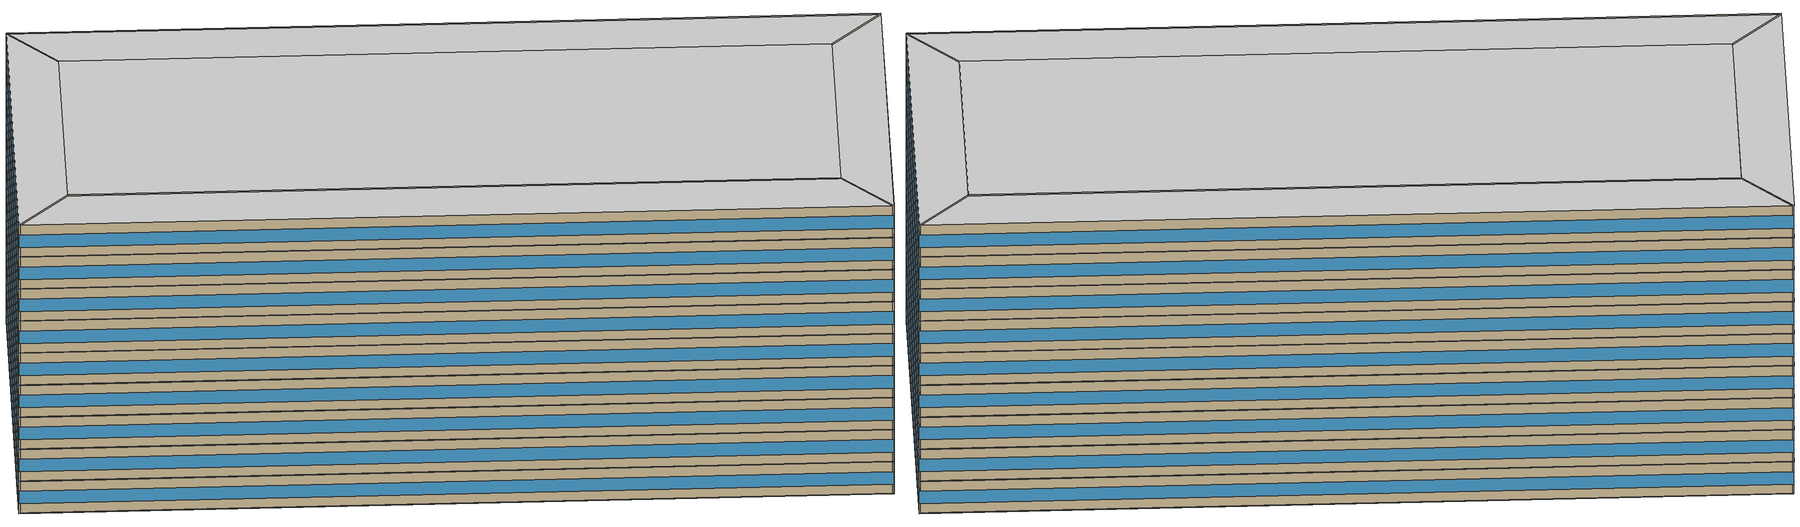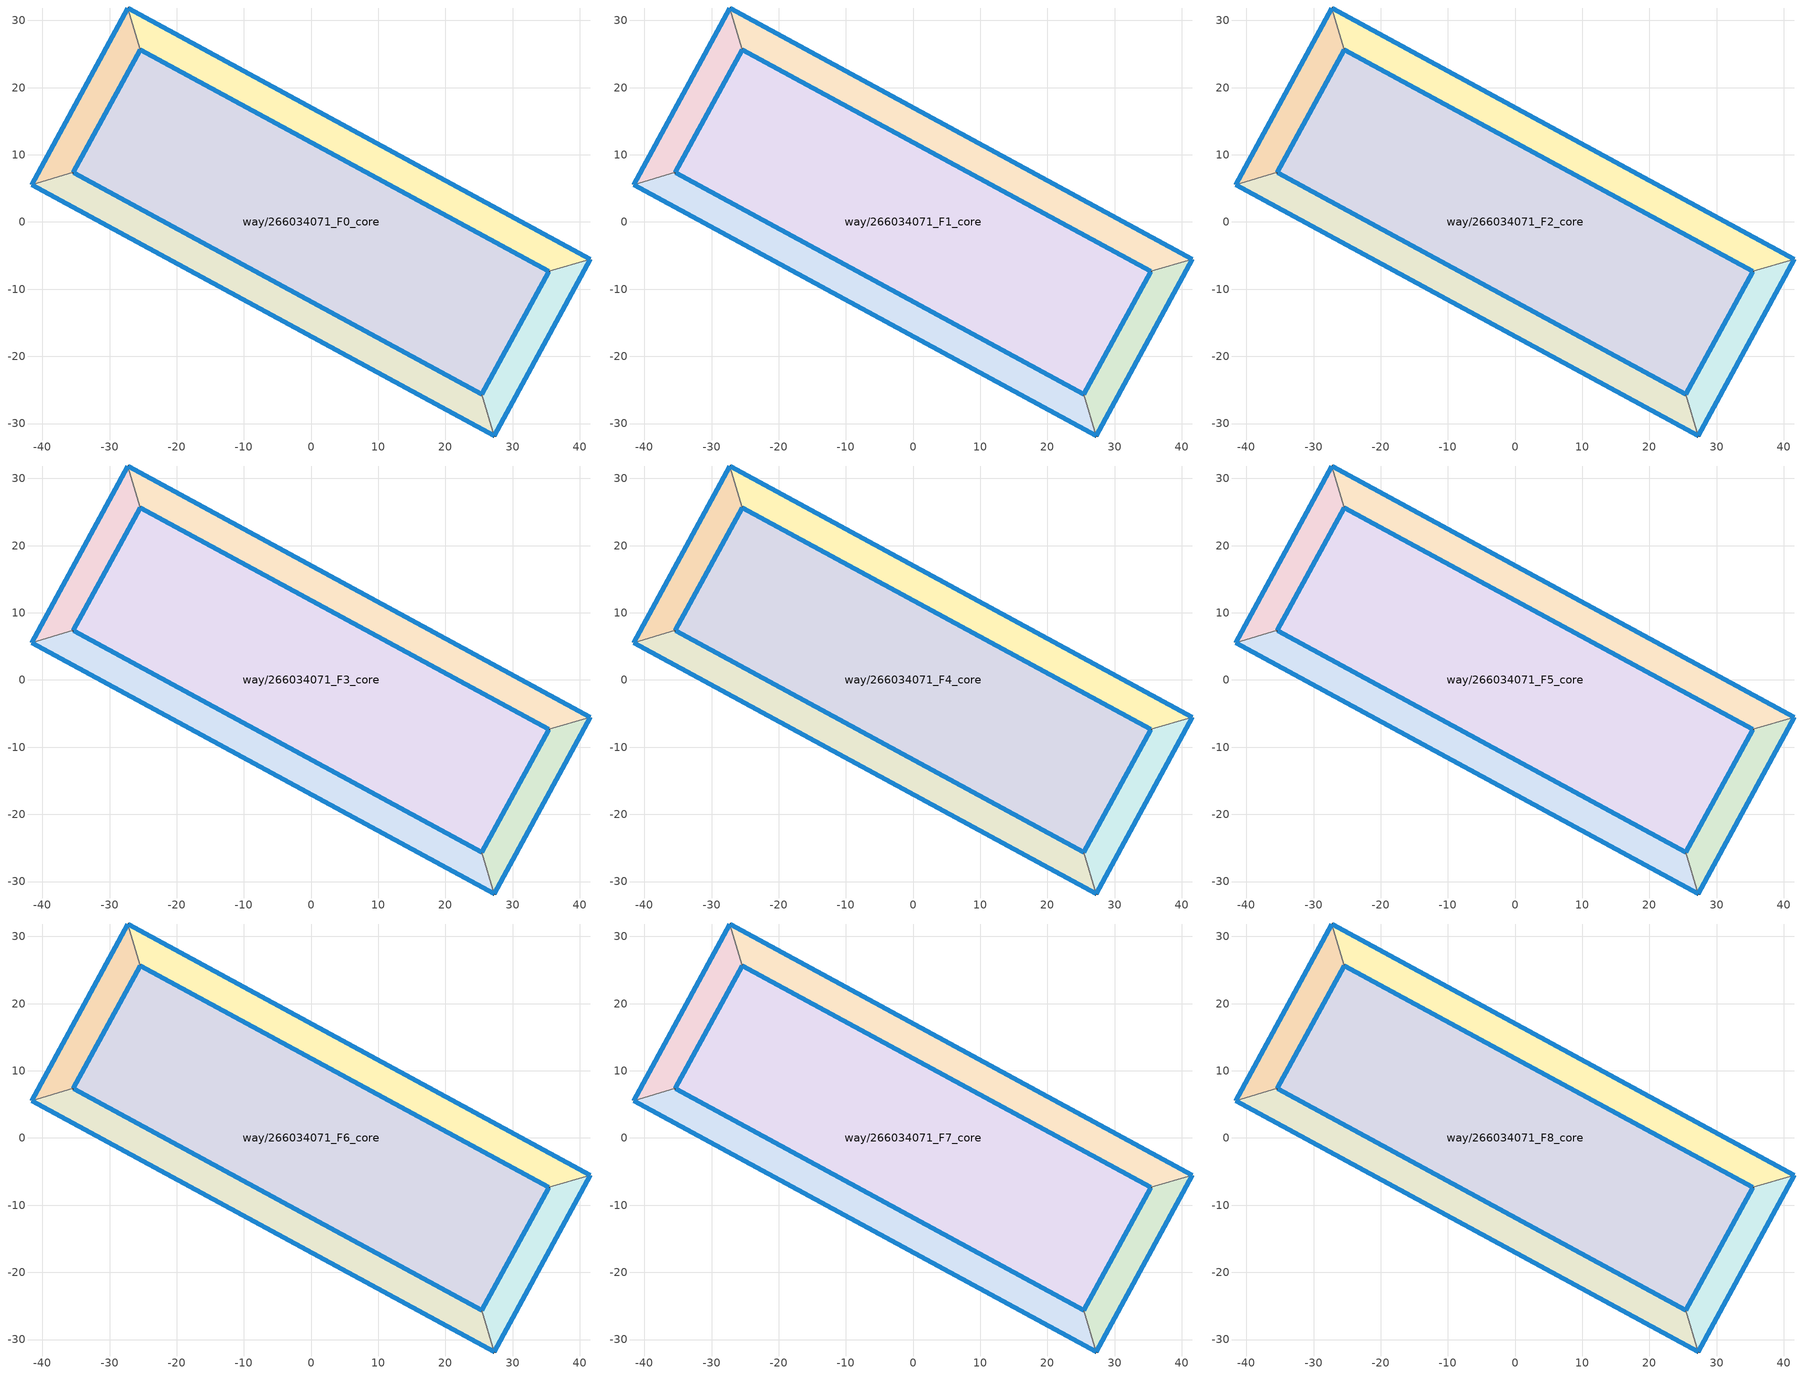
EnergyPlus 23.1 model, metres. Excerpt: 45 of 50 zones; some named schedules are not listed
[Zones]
way/266034071_F0_perim1
 floor ground (Floor_Construction): 41.58,-5.54 -27.25,31.85 -25.42,25.66 35.38,-7.37 z0
 wall outside (Wall_Construction): -27.25,31.85 41.58,-5.54 / 35.38,-7.37 -25.42,25.66 z0:3.5
 wall to way/266034071_F0_perim4 (Wall_Construction): -25.42,25.66 -27.25,31.85 z0:3.5
 wall to way/266034071_F0_perim2 (Wall_Construction): 41.58,-5.54 35.38,-7.37 z0:3.5
 window (Window_Construction): -27.22,31.83 41.54,-5.52 / 35.35,-7.35 -25.39,25.64 z1.05:2.45
way/266034071_F0_perim2
 floor ground (Floor_Construction): 27.27,-31.86 41.58,-5.54 35.38,-7.37 25.44,-25.66 z0
 wall outside (Wall_Construction): 41.58,-5.54 27.27,-31.86 / 25.44,-25.66 35.38,-7.37 z0:3.5
 wall to way/266034071_F0_perim3 (Wall_Construction): 27.27,-31.86 25.44,-25.66 z0:3.5
 window (Window_Construction): 41.57,-5.55 27.28,-31.84 / 25.45,-25.65 35.37,-7.38 z1.05:2.45
way/266034071_F0_perim3
 floor ground (Floor_Construction): 27.27,-31.86 25.44,-25.66 -35.39,7.37 -41.59,5.54 z0
 wall outside (Wall_Construction): 27.27,-31.86 -41.59,5.54 / -35.39,7.37 25.44,-25.66 z0:3.5
 wall to way/266034071_F0_perim4 (Wall_Construction): -41.59,5.54 -35.39,7.37 z0:3.5
 window (Window_Construction): 27.24,-31.84 -41.56,5.52 / -35.36,7.36 25.41,-25.64 z1.05:2.45
way/266034071_F0_perim4
 floor ground (Floor_Construction): -35.39,7.37 -25.42,25.66 -27.25,31.85 -41.59,5.54 z0
 wall outside (Wall_Construction): -41.59,5.54 -27.25,31.85 / -25.42,25.66 -35.39,7.37 z0:3.5
 window (Window_Construction): -41.58,5.55 -27.26,31.84 / -25.43,25.65 -35.38,7.38 z1.05:2.45
way/266034071_F0_core
 floor ground (Floor_Construction): 35.38,-7.37 25.44,-25.66 -35.39,7.37 -25.42,25.66 z0
 wall outside (Wall_Construction): 35.38,-7.37 -25.42,25.66 -35.39,7.37 25.44,-25.66 35.38,-7.37 z0:3.5
 window (Window_Construction): 35.35,-7.35 -25.39,25.64 / 25.45,-25.65 35.37,-7.38 / -35.36,7.36 25.41,-25.64 / -25.43,25.65 -35.38,7.38 z1.05:2.45
way/266034071_F1_perim1
 floor to way/266034071_F0_perim1 (Floor_Construction): 41.58,-5.54 -27.25,31.85 -25.42,25.66 35.38,-7.37 z3.5
 wall outside (Wall_Construction): -27.25,31.85 41.58,-5.54 / 35.38,-7.37 -25.42,25.66 z3.5:7
 wall to way/266034071_F1_perim4 (Wall_Construction): -25.42,25.66 -27.25,31.85 z3.5:7
 wall to way/266034071_F1_perim2 (Wall_Construction): 41.58,-5.54 35.38,-7.37 z3.5:7
 window (Window_Construction): -27.22,31.83 41.54,-5.52 / 35.35,-7.35 -25.39,25.64 z4.55:5.95
way/266034071_F1_perim2
 floor to way/266034071_F0_perim2 (Floor_Construction): 27.27,-31.86 41.58,-5.54 35.38,-7.37 25.44,-25.66 z3.5
 wall outside (Wall_Construction): 41.58,-5.54 27.27,-31.86 / 25.44,-25.66 35.38,-7.37 z3.5:7
 wall to way/266034071_F1_perim3 (Wall_Construction): 27.27,-31.86 25.44,-25.66 z3.5:7
 window (Window_Construction): 41.57,-5.55 27.28,-31.84 / 25.45,-25.65 35.37,-7.38 z4.55:5.95
way/266034071_F1_perim3
 floor to way/266034071_F0_perim3 (Floor_Construction): 27.27,-31.86 25.44,-25.66 -35.39,7.37 -41.59,5.54 z3.5
 wall outside (Wall_Construction): 27.27,-31.86 -41.59,5.54 / -35.39,7.37 25.44,-25.66 z3.5:7
 wall to way/266034071_F1_perim4 (Wall_Construction): -41.59,5.54 -35.39,7.37 z3.5:7
 window (Window_Construction): 27.24,-31.84 -41.56,5.52 / -35.36,7.36 25.41,-25.64 z4.55:5.95
way/266034071_F1_perim4
 floor to way/266034071_F0_perim4 (Floor_Construction): -35.39,7.37 -25.42,25.66 -27.25,31.85 -41.59,5.54 z3.5
 wall outside (Wall_Construction): -41.59,5.54 -27.25,31.85 / -25.42,25.66 -35.39,7.37 z3.5:7
 window (Window_Construction): -41.58,5.55 -27.26,31.84 / -25.43,25.65 -35.38,7.38 z4.55:5.95
way/266034071_F1_core
 floor to way/266034071_F0_core (Floor_Construction): 35.38,-7.37 25.44,-25.66 -35.39,7.37 -25.42,25.66 z3.5
 wall outside (Wall_Construction): 35.38,-7.37 -25.42,25.66 -35.39,7.37 25.44,-25.66 35.38,-7.37 z3.5:7
 window (Window_Construction): 35.35,-7.35 -25.39,25.64 / 25.45,-25.65 35.37,-7.38 / -35.36,7.36 25.41,-25.64 / -25.43,25.65 -35.38,7.38 z4.55:5.95
way/266034071_F2_perim1
 floor to way/266034071_F1_perim1 (Floor_Construction): 41.58,-5.54 -27.25,31.85 -25.42,25.66 35.38,-7.37 z7
 wall outside (Wall_Construction): -27.25,31.85 41.58,-5.54 / 35.38,-7.37 -25.42,25.66 z7:10.5
 wall to way/266034071_F2_perim4 (Wall_Construction): -25.42,25.66 -27.25,31.85 z7:10.5
 wall to way/266034071_F2_perim2 (Wall_Construction): 41.58,-5.54 35.38,-7.37 z7:10.5
 window (Window_Construction): -27.22,31.83 41.54,-5.52 / 35.35,-7.35 -25.39,25.64 z8.05:9.45
way/266034071_F2_perim2
 floor to way/266034071_F1_perim2 (Floor_Construction): 27.27,-31.86 41.58,-5.54 35.38,-7.37 25.44,-25.66 z7
 wall outside (Wall_Construction): 41.58,-5.54 27.27,-31.86 / 25.44,-25.66 35.38,-7.37 z7:10.5
 wall to way/266034071_F2_perim3 (Wall_Construction): 27.27,-31.86 25.44,-25.66 z7:10.5
 window (Window_Construction): 41.57,-5.55 27.28,-31.84 / 25.45,-25.65 35.37,-7.38 z8.05:9.45
way/266034071_F2_perim3
 floor to way/266034071_F1_perim3 (Floor_Construction): 27.27,-31.86 25.44,-25.66 -35.39,7.37 -41.59,5.54 z7
 wall outside (Wall_Construction): 27.27,-31.86 -41.59,5.54 / -35.39,7.37 25.44,-25.66 z7:10.5
 wall to way/266034071_F2_perim4 (Wall_Construction): -41.59,5.54 -35.39,7.37 z7:10.5
 window (Window_Construction): 27.24,-31.84 -41.56,5.52 / -35.36,7.36 25.41,-25.64 z8.05:9.45
way/266034071_F2_perim4
 floor to way/266034071_F1_perim4 (Floor_Construction): -35.39,7.37 -25.42,25.66 -27.25,31.85 -41.59,5.54 z7
 wall outside (Wall_Construction): -41.59,5.54 -27.25,31.85 / -25.42,25.66 -35.39,7.37 z7:10.5
 window (Window_Construction): -41.58,5.55 -27.26,31.84 / -25.43,25.65 -35.38,7.38 z8.05:9.45
way/266034071_F2_core
 floor to way/266034071_F1_core (Floor_Construction): 35.38,-7.37 25.44,-25.66 -35.39,7.37 -25.42,25.66 z7
 wall outside (Wall_Construction): 35.38,-7.37 -25.42,25.66 -35.39,7.37 25.44,-25.66 35.38,-7.37 z7:10.5
 window (Window_Construction): 35.35,-7.35 -25.39,25.64 / 25.45,-25.65 35.37,-7.38 / -35.36,7.36 25.41,-25.64 / -25.43,25.65 -35.38,7.38 z8.05:9.45
way/266034071_F3_perim1
 floor to way/266034071_F2_perim1 (Floor_Construction): 41.58,-5.54 -27.25,31.85 -25.42,25.66 35.38,-7.37 z10.5
 wall outside (Wall_Construction): -27.25,31.85 41.58,-5.54 / 35.38,-7.37 -25.42,25.66 z10.5:14
 wall to way/266034071_F3_perim4 (Wall_Construction): -25.42,25.66 -27.25,31.85 z10.5:14
 wall to way/266034071_F3_perim2 (Wall_Construction): 41.58,-5.54 35.38,-7.37 z10.5:14
 window (Window_Construction): -27.22,31.83 41.54,-5.52 / 35.35,-7.35 -25.39,25.64 z11.55:12.95
way/266034071_F3_perim2
 floor to way/266034071_F2_perim2 (Floor_Construction): 27.27,-31.86 41.58,-5.54 35.38,-7.37 25.44,-25.66 z10.5
 wall outside (Wall_Construction): 41.58,-5.54 27.27,-31.86 / 25.44,-25.66 35.38,-7.37 z10.5:14
 wall to way/266034071_F3_perim3 (Wall_Construction): 27.27,-31.86 25.44,-25.66 z10.5:14
 window (Window_Construction): 41.57,-5.55 27.28,-31.84 / 25.45,-25.65 35.37,-7.38 z11.55:12.95
way/266034071_F3_perim3
 floor to way/266034071_F2_perim3 (Floor_Construction): 27.27,-31.86 25.44,-25.66 -35.39,7.37 -41.59,5.54 z10.5
 wall outside (Wall_Construction): 27.27,-31.86 -41.59,5.54 / -35.39,7.37 25.44,-25.66 z10.5:14
 wall to way/266034071_F3_perim4 (Wall_Construction): -41.59,5.54 -35.39,7.37 z10.5:14
 window (Window_Construction): 27.24,-31.84 -41.56,5.52 / -35.36,7.36 25.41,-25.64 z11.55:12.95
way/266034071_F3_perim4
 floor to way/266034071_F2_perim4 (Floor_Construction): -35.39,7.37 -25.42,25.66 -27.25,31.85 -41.59,5.54 z10.5
 wall outside (Wall_Construction): -41.59,5.54 -27.25,31.85 / -25.42,25.66 -35.39,7.37 z10.5:14
 window (Window_Construction): -41.58,5.55 -27.26,31.84 / -25.43,25.65 -35.38,7.38 z11.55:12.95
way/266034071_F3_core
 floor to way/266034071_F2_core (Floor_Construction): 35.38,-7.37 25.44,-25.66 -35.39,7.37 -25.42,25.66 z10.5
 wall outside (Wall_Construction): 35.38,-7.37 -25.42,25.66 -35.39,7.37 25.44,-25.66 35.38,-7.37 z10.5:14
 window (Window_Construction): 35.35,-7.35 -25.39,25.64 / 25.45,-25.65 35.37,-7.38 / -35.36,7.36 25.41,-25.64 / -25.43,25.65 -35.38,7.38 z11.55:12.95
way/266034071_F4_perim1
 floor to way/266034071_F3_perim1 (Floor_Construction): 41.58,-5.54 -27.25,31.85 -25.42,25.66 35.38,-7.37 z14
 wall outside (Wall_Construction): -27.25,31.85 41.58,-5.54 / 35.38,-7.37 -25.42,25.66 z14:17.5
 wall to way/266034071_F4_perim4 (Wall_Construction): -25.42,25.66 -27.25,31.85 z14:17.5
 wall to way/266034071_F4_perim2 (Wall_Construction): 41.58,-5.54 35.38,-7.37 z14:17.5
 window (Window_Construction): -27.22,31.83 41.54,-5.52 / 35.35,-7.35 -25.39,25.64 z15.05:16.45
way/266034071_F4_perim2
 floor to way/266034071_F3_perim2 (Floor_Construction): 27.27,-31.86 41.58,-5.54 35.38,-7.37 25.44,-25.66 z14
 wall outside (Wall_Construction): 41.58,-5.54 27.27,-31.86 / 25.44,-25.66 35.38,-7.37 z14:17.5
 wall to way/266034071_F4_perim3 (Wall_Construction): 27.27,-31.86 25.44,-25.66 z14:17.5
 window (Window_Construction): 41.57,-5.55 27.28,-31.84 / 25.45,-25.65 35.37,-7.38 z15.05:16.45
way/266034071_F4_perim3
 floor to way/266034071_F3_perim3 (Floor_Construction): 27.27,-31.86 25.44,-25.66 -35.39,7.37 -41.59,5.54 z14
 wall outside (Wall_Construction): 27.27,-31.86 -41.59,5.54 / -35.39,7.37 25.44,-25.66 z14:17.5
 wall to way/266034071_F4_perim4 (Wall_Construction): -41.59,5.54 -35.39,7.37 z14:17.5
 window (Window_Construction): 27.24,-31.84 -41.56,5.52 / -35.36,7.36 25.41,-25.64 z15.05:16.45
way/266034071_F4_perim4
 floor to way/266034071_F3_perim4 (Floor_Construction): -35.39,7.37 -25.42,25.66 -27.25,31.85 -41.59,5.54 z14
 wall outside (Wall_Construction): -41.59,5.54 -27.25,31.85 / -25.42,25.66 -35.39,7.37 z14:17.5
 window (Window_Construction): -41.58,5.55 -27.26,31.84 / -25.43,25.65 -35.38,7.38 z15.05:16.45
way/266034071_F4_core
 floor to way/266034071_F3_core (Floor_Construction): 35.38,-7.37 25.44,-25.66 -35.39,7.37 -25.42,25.66 z14
 wall outside (Wall_Construction): 35.38,-7.37 -25.42,25.66 -35.39,7.37 25.44,-25.66 35.38,-7.37 z14:17.5
 window (Window_Construction): 35.35,-7.35 -25.39,25.64 / 25.45,-25.65 35.37,-7.38 / -35.36,7.36 25.41,-25.64 / -25.43,25.65 -35.38,7.38 z15.05:16.45
way/266034071_F5_perim1
 floor to way/266034071_F4_perim1 (Floor_Construction): 41.58,-5.54 -27.25,31.85 -25.42,25.66 35.38,-7.37 z17.5
 wall outside (Wall_Construction): -27.25,31.85 41.58,-5.54 / 35.38,-7.37 -25.42,25.66 z17.5:21
 wall to way/266034071_F5_perim4 (Wall_Construction): -25.42,25.66 -27.25,31.85 z17.5:21
 wall to way/266034071_F5_perim2 (Wall_Construction): 41.58,-5.54 35.38,-7.37 z17.5:21
 window (Window_Construction): -27.22,31.83 41.54,-5.52 / 35.35,-7.35 -25.39,25.64 z18.55:19.95
way/266034071_F5_perim2
 floor to way/266034071_F4_perim2 (Floor_Construction): 27.27,-31.86 41.58,-5.54 35.38,-7.37 25.44,-25.66 z17.5
 wall outside (Wall_Construction): 41.58,-5.54 27.27,-31.86 / 25.44,-25.66 35.38,-7.37 z17.5:21
 wall to way/266034071_F5_perim3 (Wall_Construction): 27.27,-31.86 25.44,-25.66 z17.5:21
 window (Window_Construction): 41.57,-5.55 27.28,-31.84 / 25.45,-25.65 35.37,-7.38 z18.55:19.95
way/266034071_F5_perim3
 floor to way/266034071_F4_perim3 (Floor_Construction): 27.27,-31.86 25.44,-25.66 -35.39,7.37 -41.59,5.54 z17.5
 wall outside (Wall_Construction): 27.27,-31.86 -41.59,5.54 / -35.39,7.37 25.44,-25.66 z17.5:21
 wall to way/266034071_F5_perim4 (Wall_Construction): -41.59,5.54 -35.39,7.37 z17.5:21
 window (Window_Construction): 27.24,-31.84 -41.56,5.52 / -35.36,7.36 25.41,-25.64 z18.55:19.95
way/266034071_F5_perim4
 floor to way/266034071_F4_perim4 (Floor_Construction): -35.39,7.37 -25.42,25.66 -27.25,31.85 -41.59,5.54 z17.5
 wall outside (Wall_Construction): -41.59,5.54 -27.25,31.85 / -25.42,25.66 -35.39,7.37 z17.5:21
 window (Window_Construction): -41.58,5.55 -27.26,31.84 / -25.43,25.65 -35.38,7.38 z18.55:19.95
way/266034071_F5_core
 floor to way/266034071_F4_core (Floor_Construction): 35.38,-7.37 25.44,-25.66 -35.39,7.37 -25.42,25.66 z17.5
 wall outside (Wall_Construction): 35.38,-7.37 -25.42,25.66 -35.39,7.37 25.44,-25.66 35.38,-7.37 z17.5:21
 window (Window_Construction): 35.35,-7.35 -25.39,25.64 / 25.45,-25.65 35.37,-7.38 / -35.36,7.36 25.41,-25.64 / -25.43,25.65 -35.38,7.38 z18.55:19.95
way/266034071_F6_perim1
 floor to way/266034071_F5_perim1 (Floor_Construction): 41.58,-5.54 -27.25,31.85 -25.42,25.66 35.38,-7.37 z21
 wall outside (Wall_Construction): -27.25,31.85 41.58,-5.54 / 35.38,-7.37 -25.42,25.66 z21:24.5
 wall to way/266034071_F6_perim4 (Wall_Construction): -25.42,25.66 -27.25,31.85 z21:24.5
 wall to way/266034071_F6_perim2 (Wall_Construction): 41.58,-5.54 35.38,-7.37 z21:24.5
 window (Window_Construction): -27.22,31.83 41.54,-5.52 / 35.35,-7.35 -25.39,25.64 z22.05:23.45
way/266034071_F6_perim2
 floor to way/266034071_F5_perim2 (Floor_Construction): 27.27,-31.86 41.58,-5.54 35.38,-7.37 25.44,-25.66 z21
 wall outside (Wall_Construction): 41.58,-5.54 27.27,-31.86 / 25.44,-25.66 35.38,-7.37 z21:24.5
 wall to way/266034071_F6_perim3 (Wall_Construction): 27.27,-31.86 25.44,-25.66 z21:24.5
 window (Window_Construction): 41.57,-5.55 27.28,-31.84 / 25.45,-25.65 35.37,-7.38 z22.05:23.45
way/266034071_F6_perim3
 floor to way/266034071_F5_perim3 (Floor_Construction): 27.27,-31.86 25.44,-25.66 -35.39,7.37 -41.59,5.54 z21
 wall outside (Wall_Construction): 27.27,-31.86 -41.59,5.54 / -35.39,7.37 25.44,-25.66 z21:24.5
 wall to way/266034071_F6_perim4 (Wall_Construction): -41.59,5.54 -35.39,7.37 z21:24.5
 window (Window_Construction): 27.24,-31.84 -41.56,5.52 / -35.36,7.36 25.41,-25.64 z22.05:23.45
way/266034071_F6_perim4
 floor to way/266034071_F5_perim4 (Floor_Construction): -35.39,7.37 -25.42,25.66 -27.25,31.85 -41.59,5.54 z21
 wall outside (Wall_Construction): -41.59,5.54 -27.25,31.85 / -25.42,25.66 -35.39,7.37 z21:24.5
 window (Window_Construction): -41.58,5.55 -27.26,31.84 / -25.43,25.65 -35.38,7.38 z22.05:23.45
way/266034071_F6_core
 floor to way/266034071_F5_core (Floor_Construction): 35.38,-7.37 25.44,-25.66 -35.39,7.37 -25.42,25.66 z21
 wall outside (Wall_Construction): 35.38,-7.37 -25.42,25.66 -35.39,7.37 25.44,-25.66 35.38,-7.37 z21:24.5
 window (Window_Construction): 35.35,-7.35 -25.39,25.64 / 25.45,-25.65 35.37,-7.38 / -35.36,7.36 25.41,-25.64 / -25.43,25.65 -35.38,7.38 z22.05:23.45
way/266034071_F7_perim1
 floor to way/266034071_F6_perim1 (Floor_Construction): 41.58,-5.54 -27.25,31.85 -25.42,25.66 35.38,-7.37 z24.5
 wall outside (Wall_Construction): -27.25,31.85 41.58,-5.54 / 35.38,-7.37 -25.42,25.66 z24.5:28
 wall to way/266034071_F7_perim4 (Wall_Construction): -25.42,25.66 -27.25,31.85 z24.5:28
 wall to way/266034071_F7_perim2 (Wall_Construction): 41.58,-5.54 35.38,-7.37 z24.5:28
 window (Window_Construction): -27.22,31.83 41.54,-5.52 / 35.35,-7.35 -25.39,25.64 z25.55:26.95
way/266034071_F7_perim2
 floor to way/266034071_F6_perim2 (Floor_Construction): 27.27,-31.86 41.58,-5.54 35.38,-7.37 25.44,-25.66 z24.5
 wall outside (Wall_Construction): 41.58,-5.54 27.27,-31.86 / 25.44,-25.66 35.38,-7.37 z24.5:28
 wall to way/266034071_F7_perim3 (Wall_Construction): 27.27,-31.86 25.44,-25.66 z24.5:28
 window (Window_Construction): 41.57,-5.55 27.28,-31.84 / 25.45,-25.65 35.37,-7.38 z25.55:26.95
way/266034071_F7_perim3
 floor to way/266034071_F6_perim3 (Floor_Construction): 27.27,-31.86 25.44,-25.66 -35.39,7.37 -41.59,5.54 z24.5
 wall outside (Wall_Construction): 27.27,-31.86 -41.59,5.54 / -35.39,7.37 25.44,-25.66 z24.5:28
 wall to way/266034071_F7_perim4 (Wall_Construction): -41.59,5.54 -35.39,7.37 z24.5:28
 window (Window_Construction): 27.24,-31.84 -41.56,5.52 / -35.36,7.36 25.41,-25.64 z25.55:26.95
way/266034071_F7_perim4
 floor to way/266034071_F6_perim4 (Floor_Construction): -35.39,7.37 -25.42,25.66 -27.25,31.85 -41.59,5.54 z24.5
 wall outside (Wall_Construction): -41.59,5.54 -27.25,31.85 / -25.42,25.66 -35.39,7.37 z24.5:28
 window (Window_Construction): -41.58,5.55 -27.26,31.84 / -25.43,25.65 -35.38,7.38 z25.55:26.95
way/266034071_F7_core
 floor to way/266034071_F6_core (Floor_Construction): 35.38,-7.37 25.44,-25.66 -35.39,7.37 -25.42,25.66 z24.5
 wall outside (Wall_Construction): 35.38,-7.37 -25.42,25.66 -35.39,7.37 25.44,-25.66 35.38,-7.37 z24.5:28
 window (Window_Construction): 35.35,-7.35 -25.39,25.64 / 25.45,-25.65 35.37,-7.38 / -35.36,7.36 25.41,-25.64 / -25.43,25.65 -35.38,7.38 z25.55:26.95
way/266034071_F8_perim1
 floor to way/266034071_F7_perim1 (Floor_Construction): 41.58,-5.54 -27.25,31.85 -25.42,25.66 35.38,-7.37 z28
 wall outside (Wall_Construction): -27.25,31.85 41.58,-5.54 / 35.38,-7.37 -25.42,25.66 z28:31.5
 wall to way/266034071_F8_perim4 (Wall_Construction): -25.42,25.66 -27.25,31.85 z28:31.5
 wall to way/266034071_F8_perim2 (Wall_Construction): 41.58,-5.54 35.38,-7.37 z28:31.5
 window (Window_Construction): -27.22,31.83 41.54,-5.52 / 35.35,-7.35 -25.39,25.64 z29.05:30.45
 ceiling to way/266034071_F9_perim1 (Floor_Construction): 41.58,-5.54 35.38,-7.37 -25.42,25.66 -27.25,31.85 z31.5
way/266034071_F8_perim2
 floor to way/266034071_F7_perim2 (Floor_Construction): 27.27,-31.86 41.58,-5.54 35.38,-7.37 25.44,-25.66 z28
 wall outside (Wall_Construction): 41.58,-5.54 27.27,-31.86 / 25.44,-25.66 35.38,-7.37 z28:31.5
 wall to way/266034071_F8_perim3 (Wall_Construction): 27.27,-31.86 25.44,-25.66 z28:31.5
 window (Window_Construction): 41.57,-5.55 27.28,-31.84 / 25.45,-25.65 35.37,-7.38 z29.05:30.45
 ceiling to way/266034071_F9_perim2 (Floor_Construction): 41.58,-5.54 27.27,-31.86 25.44,-25.66 35.38,-7.37 z31.5
way/266034071_F8_perim3
 floor to way/266034071_F7_perim3 (Floor_Construction): 27.27,-31.86 25.44,-25.66 -35.39,7.37 -41.59,5.54 z28
 wall outside (Wall_Construction): 27.27,-31.86 -41.59,5.54 / -35.39,7.37 25.44,-25.66 z28:31.5
 wall to way/266034071_F8_perim4 (Wall_Construction): -41.59,5.54 -35.39,7.37 z28:31.5
 window (Window_Construction): 27.24,-31.84 -41.56,5.52 / -35.36,7.36 25.41,-25.64 z29.05:30.45
 ceiling to way/266034071_F9_perim3 (Floor_Construction): 25.44,-25.66 27.27,-31.86 -41.59,5.54 -35.39,7.37 z31.5
way/266034071_F8_perim4
 floor to way/266034071_F7_perim4 (Floor_Construction): -35.39,7.37 -25.42,25.66 -27.25,31.85 -41.59,5.54 z28
 wall outside (Wall_Construction): -41.59,5.54 -27.25,31.85 / -25.42,25.66 -35.39,7.37 z28:31.5
 window (Window_Construction): -41.58,5.55 -27.26,31.84 / -25.43,25.65 -35.38,7.38 z29.05:30.45
 ceiling to way/266034071_F9_perim4 (Floor_Construction): -27.25,31.85 -25.42,25.66 -35.39,7.37 -41.59,5.54 z31.5
way/266034071_F8_core
 floor to way/266034071_F7_core (Floor_Construction): 35.38,-7.37 25.44,-25.66 -35.39,7.37 -25.42,25.66 z28
 wall outside (Wall_Construction): 35.38,-7.37 -25.42,25.66 -35.39,7.37 25.44,-25.66 35.38,-7.37 z28:31.5
 window (Window_Construction): 35.35,-7.35 -25.39,25.64 / 25.45,-25.65 35.37,-7.38 / -35.36,7.36 25.41,-25.64 / -25.43,25.65 -35.38,7.38 z29.05:30.45
 ceiling to way/266034071_F9_core (Floor_Construction): 25.44,-25.66 35.38,-7.37 -25.42,25.66 -35.39,7.37 z31.5
[Building]
OpenUBEM_Building: North Axis=0; Terrain=City; Solar Distribution=FullExterior
[Site:Location]
New.York-Central.Park.Obs-Belvedere.Castle: Latitude=40.77889; Longitude=-73.9692; Time Zone=-5; Elevation=48
[SizingPeriod:WeatherFileDays]
AnnualSizingPeriod: Begin Month=1; Begin Day of Month=1; End Month=12; End Day of Month=31; Day of Week for Start Day=Monday; Use Weather File Daylight Saving Period=No; Use Weather File Rain and Snow Indicators=No
[SITE:WATERMAINSTEMPERATURE]
Calculation Method=CorrelationFromWeatherFile
[MATERIAL:NOMASS] Roughness=MediumRough; Thermal Absorptance=0.9; Solar Absorptance=0.7; Visible Absorptance=0.7
Name | Thermal Resistance
Wall_Assembly | 1.06838
Floor_Assembly | 1.94932
[WINDOWMATERIAL:SIMPLEGLAZINGSYSTEM]
Window_Material: UFactor=3.236; Solar Heat Gain Coefficient=0.36; Visible Transmittance=0.6
[CONSTRUCTION]
Wall_Construction: Wall_Assembly
Floor_Construction: Floor_Assembly
Window_Construction: Window_Material
[ZONE] Type=1; Multiplier=1; Ceiling Height=autocalculate; Volume=autocalculate; Floor Area=autocalculate; Part of Total Floor Area=Yes
way/266034071_F0_perim1; way/266034071_F1_perim1; way/266034071_F2_perim1; way/266034071_F3_perim1; way/266034071_F4_perim1; way/266034071_F5_perim1; way/266034071_F6_perim1; way/266034071_F7_perim1; way/266034071_F8_perim1; way/266034071_F0_perim2; way/266034071_F1_perim2; way/266034071_F2_perim2; way/266034071_F3_perim2; way/266034071_F4_perim2; way/266034071_F5_perim2; way/266034071_F6_perim2; way/266034071_F7_perim2; way/266034071_F8_perim2; way/266034071_F0_perim3; way/266034071_F1_perim3; way/266034071_F2_perim3; way/266034071_F3_perim3; way/266034071_F4_perim3; way/266034071_F5_perim3; way/266034071_F6_perim3; way/266034071_F7_perim3; way/266034071_F8_perim3; way/266034071_F0_perim4; way/266034071_F1_perim4; way/266034071_F2_perim4; way/266034071_F3_perim4; way/266034071_F4_perim4; way/266034071_F5_perim4; way/266034071_F6_perim4; way/266034071_F7_perim4; way/266034071_F8_perim4; way/266034071_F0_core; way/266034071_F1_core; way/266034071_F2_core; way/266034071_F3_core; way/266034071_F4_core; way/266034071_F5_core; way/266034071_F6_core; way/266034071_F7_core; way/266034071_F8_core
[PEOPLE] Number of People Schedule=Occupancy_Schedule_LargeOffice; Number of People Calculation Method=People/Area; People per Floor Area=0.0538213; Fraction Radiant=0.3; Sensible Heat Fraction=autocalculate; Activity Level Schedule=Activity_Level; Carbon Dioxide Generation Rate=3.82e-08; Enable ASHRAE 55 Comfort Warnings=No; Mean Radiant Temperature Calculation Type=ZoneAveraged; Clothing Insulation Calculation Method=ClothingInsulationSchedule; Cold Stress Temperature Threshold=15.56; Heat Stress Temperature Threshold=30
Name | Zone or ZoneList or Space or SpaceList
People_way/266034071_F0_core | way/266034071_F0_core
People_way/266034071_F1_core | way/266034071_F1_core
People_way/266034071_F2_core | way/266034071_F2_core
People_way/266034071_F3_core | way/266034071_F3_core
People_way/266034071_F4_core | way/266034071_F4_core
People_way/266034071_F5_core | way/266034071_F5_core
People_way/266034071_F6_core | way/266034071_F6_core
People_way/266034071_F7_core | way/266034071_F7_core
People_way/266034071_F8_core | way/266034071_F8_core
People_way/266034071_F0_perim1 | way/266034071_F0_perim1
People_way/266034071_F1_perim1 | way/266034071_F1_perim1
People_way/266034071_F2_perim1 | way/266034071_F2_perim1
People_way/266034071_F3_perim1 | way/266034071_F3_perim1
People_way/266034071_F4_perim1 | way/266034071_F4_perim1
People_way/266034071_F5_perim1 | way/266034071_F5_perim1
People_way/266034071_F6_perim1 | way/266034071_F6_perim1
People_way/266034071_F7_perim1 | way/266034071_F7_perim1
People_way/266034071_F8_perim1 | way/266034071_F8_perim1
People_way/266034071_F0_perim2 | way/266034071_F0_perim2
People_way/266034071_F1_perim2 | way/266034071_F1_perim2
People_way/266034071_F2_perim2 | way/266034071_F2_perim2
People_way/266034071_F3_perim2 | way/266034071_F3_perim2
People_way/266034071_F4_perim2 | way/266034071_F4_perim2
People_way/266034071_F5_perim2 | way/266034071_F5_perim2
People_way/266034071_F6_perim2 | way/266034071_F6_perim2
People_way/266034071_F7_perim2 | way/266034071_F7_perim2
People_way/266034071_F8_perim2 | way/266034071_F8_perim2
People_way/266034071_F0_perim3 | way/266034071_F0_perim3
People_way/266034071_F1_perim3 | way/266034071_F1_perim3
People_way/266034071_F2_perim3 | way/266034071_F2_perim3
People_way/266034071_F3_perim3 | way/266034071_F3_perim3
People_way/266034071_F4_perim3 | way/266034071_F4_perim3
People_way/266034071_F5_perim3 | way/266034071_F5_perim3
People_way/266034071_F6_perim3 | way/266034071_F6_perim3
People_way/266034071_F7_perim3 | way/266034071_F7_perim3
People_way/266034071_F8_perim3 | way/266034071_F8_perim3
People_way/266034071_F0_perim4 | way/266034071_F0_perim4
People_way/266034071_F1_perim4 | way/266034071_F1_perim4
People_way/266034071_F2_perim4 | way/266034071_F2_perim4
People_way/266034071_F3_perim4 | way/266034071_F3_perim4
People_way/266034071_F4_perim4 | way/266034071_F4_perim4
People_way/266034071_F5_perim4 | way/266034071_F5_perim4
People_way/266034071_F6_perim4 | way/266034071_F6_perim4
People_way/266034071_F7_perim4 | way/266034071_F7_perim4
People_way/266034071_F8_perim4 | way/266034071_F8_perim4
[LIGHTS] Schedule=Lighting_Schedule_LargeOffice; Design Level Calculation Method=Watts/Area; Watts per Zone Floor Area=10.76; Return Air Fraction=0; Fraction Radiant=0.42; Fraction Visible=0; Fraction Replaceable=1; EndUse Subcategory=General; Return Air Fraction Calculated from Plenum Temperature=No; Return Air Fraction Function of Plenum Temperature Coefficient 1=0; Return Air Fraction Function of Plenum Temperature Coefficient 2=0
Name | Zone or ZoneList or Space or SpaceList
Lights_way/266034071_F0_core | way/266034071_F0_core
Lights_way/266034071_F1_core | way/266034071_F1_core
Lights_way/266034071_F2_core | way/266034071_F2_core
Lights_way/266034071_F3_core | way/266034071_F3_core
Lights_way/266034071_F4_core | way/266034071_F4_core
Lights_way/266034071_F5_core | way/266034071_F5_core
Lights_way/266034071_F6_core | way/266034071_F6_core
Lights_way/266034071_F7_core | way/266034071_F7_core
Lights_way/266034071_F8_core | way/266034071_F8_core
Lights_way/266034071_F0_perim1 | way/266034071_F0_perim1
Lights_way/266034071_F1_perim1 | way/266034071_F1_perim1
Lights_way/266034071_F2_perim1 | way/266034071_F2_perim1
Lights_way/266034071_F3_perim1 | way/266034071_F3_perim1
Lights_way/266034071_F4_perim1 | way/266034071_F4_perim1
Lights_way/266034071_F5_perim1 | way/266034071_F5_perim1
Lights_way/266034071_F6_perim1 | way/266034071_F6_perim1
Lights_way/266034071_F7_perim1 | way/266034071_F7_perim1
Lights_way/266034071_F8_perim1 | way/266034071_F8_perim1
Lights_way/266034071_F0_perim2 | way/266034071_F0_perim2
Lights_way/266034071_F1_perim2 | way/266034071_F1_perim2
Lights_way/266034071_F2_perim2 | way/266034071_F2_perim2
Lights_way/266034071_F3_perim2 | way/266034071_F3_perim2
Lights_way/266034071_F4_perim2 | way/266034071_F4_perim2
Lights_way/266034071_F5_perim2 | way/266034071_F5_perim2
Lights_way/266034071_F6_perim2 | way/266034071_F6_perim2
Lights_way/266034071_F7_perim2 | way/266034071_F7_perim2
Lights_way/266034071_F8_perim2 | way/266034071_F8_perim2
Lights_way/266034071_F0_perim3 | way/266034071_F0_perim3
Lights_way/266034071_F1_perim3 | way/266034071_F1_perim3
Lights_way/266034071_F2_perim3 | way/266034071_F2_perim3
Lights_way/266034071_F3_perim3 | way/266034071_F3_perim3
Lights_way/266034071_F4_perim3 | way/266034071_F4_perim3
Lights_way/266034071_F5_perim3 | way/266034071_F5_perim3
Lights_way/266034071_F6_perim3 | way/266034071_F6_perim3
Lights_way/266034071_F7_perim3 | way/266034071_F7_perim3
Lights_way/266034071_F8_perim3 | way/266034071_F8_perim3
Lights_way/266034071_F0_perim4 | way/266034071_F0_perim4
Lights_way/266034071_F1_perim4 | way/266034071_F1_perim4
Lights_way/266034071_F2_perim4 | way/266034071_F2_perim4
Lights_way/266034071_F3_perim4 | way/266034071_F3_perim4
Lights_way/266034071_F4_perim4 | way/266034071_F4_perim4
Lights_way/266034071_F5_perim4 | way/266034071_F5_perim4
Lights_way/266034071_F6_perim4 | way/266034071_F6_perim4
Lights_way/266034071_F7_perim4 | way/266034071_F7_perim4
Lights_way/266034071_F8_perim4 | way/266034071_F8_perim4
[ELECTRICEQUIPMENT] Schedule=Equipment_Schedule_LargeOffice; Design Level Calculation Method=Watts/Area; Watts per Zone Floor Area=10.76; Fraction Latent=0; Fraction Radiant=0.5; Fraction Lost=0; EndUse Subcategory=General
Name | Zone or ZoneList or Space or SpaceList
Equipment_way/266034071_F0_core | way/266034071_F0_core
Equipment_way/266034071_F1_core | way/266034071_F1_core
Equipment_way/266034071_F2_core | way/266034071_F2_core
Equipment_way/266034071_F3_core | way/266034071_F3_core
Equipment_way/266034071_F4_core | way/266034071_F4_core
Equipment_way/266034071_F5_core | way/266034071_F5_core
Equipment_way/266034071_F6_core | way/266034071_F6_core
Equipment_way/266034071_F7_core | way/266034071_F7_core
Equipment_way/266034071_F8_core | way/266034071_F8_core
Equipment_way/266034071_F0_perim1 | way/266034071_F0_perim1
Equipment_way/266034071_F1_perim1 | way/266034071_F1_perim1
Equipment_way/266034071_F2_perim1 | way/266034071_F2_perim1
Equipment_way/266034071_F3_perim1 | way/266034071_F3_perim1
Equipment_way/266034071_F4_perim1 | way/266034071_F4_perim1
Equipment_way/266034071_F5_perim1 | way/266034071_F5_perim1
Equipment_way/266034071_F6_perim1 | way/266034071_F6_perim1
Equipment_way/266034071_F7_perim1 | way/266034071_F7_perim1
Equipment_way/266034071_F8_perim1 | way/266034071_F8_perim1
Equipment_way/266034071_F0_perim2 | way/266034071_F0_perim2
Equipment_way/266034071_F1_perim2 | way/266034071_F1_perim2
Equipment_way/266034071_F2_perim2 | way/266034071_F2_perim2
Equipment_way/266034071_F3_perim2 | way/266034071_F3_perim2
Equipment_way/266034071_F4_perim2 | way/266034071_F4_perim2
Equipment_way/266034071_F5_perim2 | way/266034071_F5_perim2
Equipment_way/266034071_F6_perim2 | way/266034071_F6_perim2
Equipment_way/266034071_F7_perim2 | way/266034071_F7_perim2
Equipment_way/266034071_F8_perim2 | way/266034071_F8_perim2
Equipment_way/266034071_F0_perim3 | way/266034071_F0_perim3
Equipment_way/266034071_F1_perim3 | way/266034071_F1_perim3
Equipment_way/266034071_F2_perim3 | way/266034071_F2_perim3
Equipment_way/266034071_F3_perim3 | way/266034071_F3_perim3
Equipment_way/266034071_F4_perim3 | way/266034071_F4_perim3
Equipment_way/266034071_F5_perim3 | way/266034071_F5_perim3
Equipment_way/266034071_F6_perim3 | way/266034071_F6_perim3
Equipment_way/266034071_F7_perim3 | way/266034071_F7_perim3
Equipment_way/266034071_F8_perim3 | way/266034071_F8_perim3
Equipment_way/266034071_F0_perim4 | way/266034071_F0_perim4
Equipment_way/266034071_F1_perim4 | way/266034071_F1_perim4
Equipment_way/266034071_F2_perim4 | way/266034071_F2_perim4
Equipment_way/266034071_F3_perim4 | way/266034071_F3_perim4
Equipment_way/266034071_F4_perim4 | way/266034071_F4_perim4
Equipment_way/266034071_F5_perim4 | way/266034071_F5_perim4
Equipment_way/266034071_F6_perim4 | way/266034071_F6_perim4
Equipment_way/266034071_F7_perim4 | way/266034071_F7_perim4
Equipment_way/266034071_F8_perim4 | way/266034071_F8_perim4
[ZONEINFILTRATION:DESIGNFLOWRATE] Schedule=Infiltration_Schedule_LargeOffice; Design Flow Rate Calculation Method=Flow/ExteriorWallArea; Flow Rate per Exterior Surface Area=0.000285; Constant Term Coefficient=1; Temperature Term Coefficient=0; Velocity Term Coefficient=0; Velocity Squared Term Coefficient=0
Name | Zone or ZoneList or Space or SpaceList
Infiltration_way/266034071_F0_core | way/266034071_F0_core
Infiltration_way/266034071_F1_core | way/266034071_F1_core
Infiltration_way/266034071_F2_core | way/266034071_F2_core
Infiltration_way/266034071_F3_core | way/266034071_F3_core
Infiltration_way/266034071_F4_core | way/266034071_F4_core
Infiltration_way/266034071_F5_core | way/266034071_F5_core
Infiltration_way/266034071_F6_core | way/266034071_F6_core
Infiltration_way/266034071_F7_core | way/266034071_F7_core
Infiltration_way/266034071_F8_core | way/266034071_F8_core
Infiltration_way/266034071_F0_perim1 | way/266034071_F0_perim1
Infiltration_way/266034071_F1_perim1 | way/266034071_F1_perim1
Infiltration_way/266034071_F2_perim1 | way/266034071_F2_perim1
Infiltration_way/266034071_F3_perim1 | way/266034071_F3_perim1
Infiltration_way/266034071_F4_perim1 | way/266034071_F4_perim1
Infiltration_way/266034071_F5_perim1 | way/266034071_F5_perim1
Infiltration_way/266034071_F6_perim1 | way/266034071_F6_perim1
Infiltration_way/266034071_F7_perim1 | way/266034071_F7_perim1
Infiltration_way/266034071_F8_perim1 | way/266034071_F8_perim1
Infiltration_way/266034071_F0_perim2 | way/266034071_F0_perim2
Infiltration_way/266034071_F1_perim2 | way/266034071_F1_perim2
Infiltration_way/266034071_F2_perim2 | way/266034071_F2_perim2
Infiltration_way/266034071_F3_perim2 | way/266034071_F3_perim2
Infiltration_way/266034071_F4_perim2 | way/266034071_F4_perim2
Infiltration_way/266034071_F5_perim2 | way/266034071_F5_perim2
Infiltration_way/266034071_F6_perim2 | way/266034071_F6_perim2
Infiltration_way/266034071_F7_perim2 | way/266034071_F7_perim2
Infiltration_way/266034071_F8_perim2 | way/266034071_F8_perim2
Infiltration_way/266034071_F0_perim3 | way/266034071_F0_perim3
Infiltration_way/266034071_F1_perim3 | way/266034071_F1_perim3
Infiltration_way/266034071_F2_perim3 | way/266034071_F2_perim3
Infiltration_way/266034071_F3_perim3 | way/266034071_F3_perim3
Infiltration_way/266034071_F4_perim3 | way/266034071_F4_perim3
Infiltration_way/266034071_F5_perim3 | way/266034071_F5_perim3
Infiltration_way/266034071_F6_perim3 | way/266034071_F6_perim3
Infiltration_way/266034071_F7_perim3 | way/266034071_F7_perim3
Infiltration_way/266034071_F8_perim3 | way/266034071_F8_perim3
Infiltration_way/266034071_F0_perim4 | way/266034071_F0_perim4
Infiltration_way/266034071_F1_perim4 | way/266034071_F1_perim4
Infiltration_way/266034071_F2_perim4 | way/266034071_F2_perim4
Infiltration_way/266034071_F3_perim4 | way/266034071_F3_perim4
Infiltration_way/266034071_F4_perim4 | way/266034071_F4_perim4
Infiltration_way/266034071_F5_perim4 | way/266034071_F5_perim4
Infiltration_way/266034071_F6_perim4 | way/266034071_F6_perim4
Infiltration_way/266034071_F7_perim4 | way/266034071_F7_perim4
Infiltration_way/266034071_F8_perim4 | way/266034071_F8_perim4
[HVACTEMPLATE:THERMOSTAT] Heating Setpoint Schedule=Heating_Setpoint_LargeOffice; Cooling Setpoint Schedule=Cooling_Setpoint_LargeOffice
way/266034071_F0_core_Thermostat; way/266034071_F1_core_Thermostat; way/266034071_F2_core_Thermostat; way/266034071_F3_core_Thermostat; way/266034071_F4_core_Thermostat; way/266034071_F5_core_Thermostat; way/266034071_F6_core_Thermostat; way/266034071_F7_core_Thermostat; way/266034071_F8_core_Thermostat; way/266034071_F9_core_Thermostat; way/266034071_F0_perim1_Thermostat; way/266034071_F1_perim1_Thermostat; way/266034071_F2_perim1_Thermostat; way/266034071_F3_perim1_Thermostat; way/266034071_F4_perim1_Thermostat; way/266034071_F5_perim1_Thermostat; way/266034071_F6_perim1_Thermostat; way/266034071_F7_perim1_Thermostat; way/266034071_F8_perim1_Thermostat; way/266034071_F9_perim1_Thermostat; way/266034071_F0_perim2_Thermostat; way/266034071_F1_perim2_Thermostat; way/266034071_F2_perim2_Thermostat; way/266034071_F3_perim2_Thermostat; way/266034071_F4_perim2_Thermostat; way/266034071_F5_perim2_Thermostat; way/266034071_F6_perim2_Thermostat; way/266034071_F7_perim2_Thermostat; way/266034071_F8_perim2_Thermostat; way/266034071_F9_perim2_Thermostat; way/266034071_F0_perim3_Thermostat; way/266034071_F1_perim3_Thermostat; way/266034071_F2_perim3_Thermostat; way/266034071_F3_perim3_Thermostat; way/266034071_F4_perim3_Thermostat; way/266034071_F5_perim3_Thermostat; way/266034071_F6_perim3_Thermostat; way/266034071_F7_perim3_Thermostat; way/266034071_F8_perim3_Thermostat; way/266034071_F9_perim3_Thermostat; way/266034071_F0_perim4_Thermostat; way/266034071_F1_perim4_Thermostat; way/266034071_F2_perim4_Thermostat; way/266034071_F3_perim4_Thermostat; way/266034071_F4_perim4_Thermostat; way/266034071_F5_perim4_Thermostat; way/266034071_F6_perim4_Thermostat; way/266034071_F7_perim4_Thermostat; way/266034071_F8_perim4_Thermostat; way/266034071_F9_perim4_Thermostat
[HVACTEMPLATE:ZONE:VAV] Template VAV System=way/266034071_VAV_Sys; Supply Air Maximum Flow Rate=autosize; Zone Minimum Air Flow Input Method=Constant; Constant Minimum Air Flow Fraction=0.3; Outdoor Air Method=Flow/Person; Outdoor Air Flow Rate per Person=0.01; Outdoor Air Flow Rate per Zone Floor Area=0; Outdoor Air Flow Rate per Zone=0; Reheat Coil Type=HotWater; Damper Heating Action=Reverse; Baseboard Heating Type=None; Baseboard Heating Capacity=autosize; Zone Cooling Design Supply Air Temperature Input Method=SystemSupplyAirTemperature; Zone Cooling Design Supply Air Temperature=12.8; Zone Cooling Design Supply Air Temperature Difference=11.11; Zone Heating Design Supply Air Temperature Input Method=SupplyAirTemperature; Zone Heating Design Supply Air Temperature=50; Zone Heating Design Supply Air Temperature Difference=30
Name | Template Thermostat
way/266034071_F0_core | way/266034071_F0_core_Thermostat
way/266034071_F1_core | way/266034071_F1_core_Thermostat
way/266034071_F2_core | way/266034071_F2_core_Thermostat
way/266034071_F3_core | way/266034071_F3_core_Thermostat
way/266034071_F4_core | way/266034071_F4_core_Thermostat
way/266034071_F5_core | way/266034071_F5_core_Thermostat
way/266034071_F6_core | way/266034071_F6_core_Thermostat
way/266034071_F7_core | way/266034071_F7_core_Thermostat
way/266034071_F8_core | way/266034071_F8_core_Thermostat
way/266034071_F0_perim1 | way/266034071_F0_perim1_Thermostat
way/266034071_F1_perim1 | way/266034071_F1_perim1_Thermostat
way/266034071_F2_perim1 | way/266034071_F2_perim1_Thermostat
way/266034071_F3_perim1 | way/266034071_F3_perim1_Thermostat
way/266034071_F4_perim1 | way/266034071_F4_perim1_Thermostat
way/266034071_F5_perim1 | way/266034071_F5_perim1_Thermostat
way/266034071_F6_perim1 | way/266034071_F6_perim1_Thermostat
way/266034071_F7_perim1 | way/266034071_F7_perim1_Thermostat
way/266034071_F8_perim1 | way/266034071_F8_perim1_Thermostat
way/266034071_F0_perim2 | way/266034071_F0_perim2_Thermostat
way/266034071_F1_perim2 | way/266034071_F1_perim2_Thermostat
way/266034071_F2_perim2 | way/266034071_F2_perim2_Thermostat
way/266034071_F3_perim2 | way/266034071_F3_perim2_Thermostat
way/266034071_F4_perim2 | way/266034071_F4_perim2_Thermostat
way/266034071_F5_perim2 | way/266034071_F5_perim2_Thermostat
way/266034071_F6_perim2 | way/266034071_F6_perim2_Thermostat
way/266034071_F7_perim2 | way/266034071_F7_perim2_Thermostat
way/266034071_F8_perim2 | way/266034071_F8_perim2_Thermostat
way/266034071_F0_perim3 | way/266034071_F0_perim3_Thermostat
way/266034071_F1_perim3 | way/266034071_F1_perim3_Thermostat
way/266034071_F2_perim3 | way/266034071_F2_perim3_Thermostat
way/266034071_F3_perim3 | way/266034071_F3_perim3_Thermostat
way/266034071_F4_perim3 | way/266034071_F4_perim3_Thermostat
way/266034071_F5_perim3 | way/266034071_F5_perim3_Thermostat
way/266034071_F6_perim3 | way/266034071_F6_perim3_Thermostat
way/266034071_F7_perim3 | way/266034071_F7_perim3_Thermostat
way/266034071_F8_perim3 | way/266034071_F8_perim3_Thermostat
way/266034071_F0_perim4 | way/266034071_F0_perim4_Thermostat
way/266034071_F1_perim4 | way/266034071_F1_perim4_Thermostat
way/266034071_F2_perim4 | way/266034071_F2_perim4_Thermostat
way/266034071_F3_perim4 | way/266034071_F3_perim4_Thermostat
way/266034071_F4_perim4 | way/266034071_F4_perim4_Thermostat
way/266034071_F5_perim4 | way/266034071_F5_perim4_Thermostat
way/266034071_F6_perim4 | way/266034071_F6_perim4_Thermostat
way/266034071_F7_perim4 | way/266034071_F7_perim4_Thermostat
way/266034071_F8_perim4 | way/266034071_F8_perim4_Thermostat
[HVACTEMPLATE:SYSTEM:VAV]
way/266034071_VAV_Sys: Supply Fan Maximum Flow Rate=autosize; Supply Fan Minimum Flow Rate=autosize; Supply Fan Total Efficiency=0.6084; Supply Fan Delta Pressure=1389.42; Supply Fan Motor Efficiency=0.9; Supply Fan Motor in Air Stream Fraction=1; Cooling Coil Type=ChilledWater; Cooling Coil Design Setpoint=12.8; Heating Coil Type=HotWater; Heating Coil Design Setpoint=10; Gas Heating Coil Efficiency=0.8; Gas Heating Coil Parasitic Electric Load=0; Preheat Coil Type=None; Preheat Coil Design Setpoint=7.2; Gas Preheat Coil Efficiency=0.8; Gas Preheat Coil Parasitic Electric Load=0; Maximum Outdoor Air Flow Rate=autosize; Minimum Outdoor Air Flow Rate=autosize; Minimum Outdoor Air Control Type=ProportionalMinimum; Economizer Type=DifferentialDryBulb; Economizer Lockout=NoLockout; Supply Fan Placement=DrawThrough; Supply Fan PartLoad Power Coefficients=InletVaneDampers; Night Cycle Control=StayOff; Heat Recovery Type=None; Sensible Heat Recovery Effectiveness=0.7; Latent Heat Recovery Effectiveness=0.65; Cooling Coil Setpoint Reset Type=Warmest; Heating Coil Setpoint Reset Type=None; Dehumidification Control Type=None; Dehumidification Setpoint=60; Humidifier Type=None; Humidifier Rated Capacity=1e-06; Humidifier Rated Electric Power=autosize; Humidifier Setpoint=30; Sizing Option=NonCoincident; Return Fan=No; Return Fan Total Efficiency=0.7; Return Fan Delta Pressure=500; Return Fan Motor Efficiency=0.9; Return Fan Motor in Air Stream Fraction=1; Return Fan PartLoad Power Coefficients=InletVaneDampers
[WATERHEATER:MIXED]
DHW_Heater_LargeOffice: Tank Volume=0.3785; Setpoint Temperature Schedule=OpenUBEM_DHW_Setpoint; Deadband Temperature Difference=0; Heater Control Type=Cycle; Heater Maximum Capacity=62562; Heater Ignition Minimum Flow Rate=0; Heater Ignition Delay=0; Heater Fuel Type=NaturalGas; Heater Thermal Efficiency=0.808; Off Cycle Parasitic Fuel Consumption Rate=0; Off Cycle Parasitic Fuel Type=NaturalGas; Off Cycle Parasitic Heat Fraction to Tank=0; On Cycle Parasitic Fuel Consumption Rate=0; On Cycle Parasitic Heat Fraction to Tank=0; Ambient Temperature Indicator=Zone; Ambient Temperature Zone=way/266034071_F0_core; Off Cycle Loss Coefficient to Ambient Temperature=7.56; Off Cycle Loss Fraction to Zone=1; On Cycle Loss Coefficient to Ambient Temperature=7.56; On Cycle Loss Fraction to Zone=1; Peak Use Flow Rate=0.000181157; Use Flow Rate Fraction Schedule=OpenUBEM_DHW_FlowFrac_LargeOffice; Use Side Effectiveness=1; Source Side Effectiveness=1; Use Side Design Flow Rate=autosize; Source Side Design Flow Rate=autosize; Indirect Water Heating Recovery Time=1.5; Source Side Flow Control Mode=IndirectHeatPrimarySetpoint; EndUse Subcategory=DHW
[WATERUSE:EQUIPMENT]
DHW_WaterUse_LargeOffice: EndUse Subcategory=DHW; Peak Flow Rate=0.000181157; Flow Rate Fraction Schedule=OpenUBEM_DHW_FlowFrac_LargeOffice; Target Temperature Schedule=OpenUBEM_DHW_Setpoint; Zone=way/266034071_F0_core; Sensible Fraction Schedule=OpenUBEM_DHW_SensibleFrac; Latent Fraction Schedule=OpenUBEM_DHW_LatentFrac
[SCHEDULE:COMPACT]
Occupancy_Schedule_LargeOffice: Through: 12/31, For: Weekdays, Until: 06:00, 0, Until: 07:00, 0.1, Until: 08:00, 0.2, Until: 12:00, 0.95, Until: 13:00, 0.5, Until: 17:00, 0.95, Until: 18:00, 0.3, Until: 22:00, 0.1, Until: 24:00, 0.05, For: Saturday, Until: 06:00, 0, Until: 08:00, 0.1, Until: 12:00, 0.3, Until: 17:00, 0.1, Until: 19:00, 0.05, Until: 24:00, 0, For: AllOtherDays, Until: 06:00, 0, Until: 18:00, 0.05, Until: 24:00, 0
Lighting_Schedule_LargeOffice: Through: 12/31, For: Weekdays, Until: 05:00, 0.04184, Until: 07:00, 0.08368, Until: 08:00, 0.25105, Until: 17:00, 0.75314, Until: 18:00, 0.41841, Until: 20:00, 0.25105, Until: 22:00, 0.16736, Until: 23:00, 0.08368, Until: 24:00, 0.04184, For: Saturday, Until: 06:00, 0.04184, Until: 08:00, 0.08368, Until: 12:00, 0.25105, Until: 17:00, 0.12552, Until: 24:00, 0.04184, For: AllOtherDays, Until: 24:00, 0.04184
Equipment_Schedule_LargeOffice: Through: 12/31, For: Weekdays, Until: 06:00, 0.307674, Until: 08:00, 0.381235, Until: 12:00, 0.857778, Until: 13:00, 0.76247, Until: 17:00, 0.857778, Until: 18:00, 0.476543, Until: 24:00, 0.381235, For: Saturday, Until: 06:00, 0.230755, Until: 08:00, 0.381235, Until: 12:00, 0.476543, Until: 17:00, 0.33358, Until: 19:00, 0.285926, Until: 24:00, 0.230755, For: AllOtherDays, Until: 06:00, 0.230755, Until: 18:00, 0.285926, Until: 24:00, 0.230755
Infiltration_Schedule_LargeOffice: Through: 12/31, For: Weekdays, Until: 06:00, 1, Until: 07:00, 0.25, Until: 08:00, 0.25, Until: 12:00, 0.25, Until: 13:00, 0.25, Until: 17:00, 0.25, Until: 18:00, 0.25, Until: 22:00, 0.25, Until: 24:00, 0.25, For: Saturday, Until: 06:00, 1, Until: 08:00, 0.25, Until: 12:00, 0.25, Until: 17:00, 0.25, Until: 19:00, 0.25, Until: 24:00, 1, For: AllOtherDays, Until: 06:00, 1, Until: 18:00, 0.25, Until: 24:00, 1
[Schedule:Constant]
Activity_Level: Hourly Value=120
[SCHEDULE:CONSTANT]
Name | Hourly Value
OpenUBEM_DHW_Setpoint | 60
OpenUBEM_DHW_FlowFrac_LargeOffice | 0.168614
OpenUBEM_DHW_SensibleFrac | 0.2
OpenUBEM_DHW_LatentFrac | 0.05
